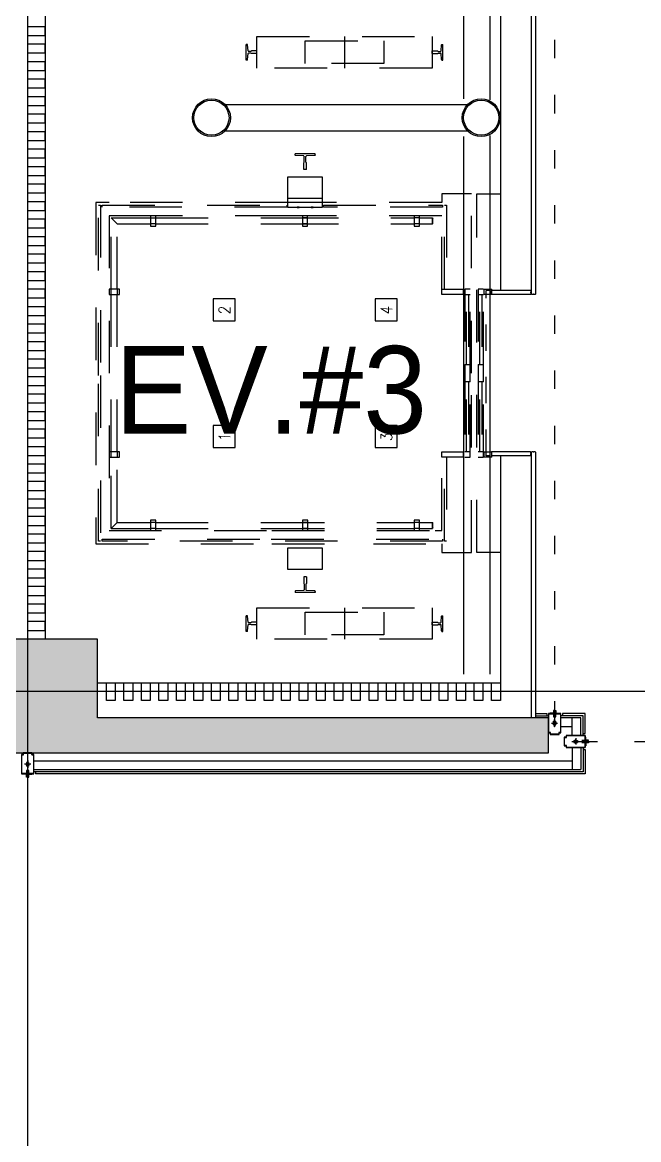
# Model space of a CAD drawing. Header units: metres. Extents: x 630750 to 860239, y 578133 to 726633.
# Drawn here: x 718174 to 721694, y 656750 to 663135 of the extents above; entities that cross this region are included whole.
import ezdxf
from ezdxf.enums import TextEntityAlignment as Align

# ---------------------------------------------------------------- set-up
doc = ezdxf.new("R2010")
doc.units = ezdxf.units.M
doc.header["$LTSCALE"] = 300
for name, pattern in [('HID2', [1, 0.5, -0.5]), ('HIDDEN', [2, 1, -1]), ('HIDDEN-1', [1.4, 0.35, -0.7, 0.35]), ('업무시설_xr-base$0$CONTINOUS', [0])]:
    doc.linetypes.add(name, pattern=pattern)
for name, color, linetype in [('1', 3, 'Continuous'), ('A-CEN-1', 1, 'Continuous'), ('A-CON', 2, 'Continuous'), ('A-ELE-9', 9, 'Continuous'), ('A-FIN-5', 8, 'Continuous'), ('A-TXT-S', 3, 'Continuous'), ('A-WALL-CONC', 2, 'Continuous'), ('A-WIN-GLASS', 4, 'Continuous'), ('ELE-STEEL', 5, 'Continuous'), ('ELEV', 252, 'HIDDEN'), ('fire shutter', 2, 'Continuous'), ('FIRE_SHUTTER', 6, 'Continuous'), ('KUK-DRYWALL', 4, 'Continuous'), ('kuk-finish', 43, 'Continuous'), ('KUK-석고보드', 201, 'Continuous'), ('STEEL', 3, 'Continuous')]:
    doc.layers.add(name, color=color, linetype=linetype)
doc.styles.add('LGIS', font='ROMANS.shx', dxfattribs={"width": 0.85, "oblique": 3, "bigfont": 'GSG1.shx'})
doc.styles.add('돋움', font='')
doc.styles.get('돋움').set_extended_font_data('Dotum')

# ---------------------------------------------------------------- blocks, each defined once
blk = doc.blocks.new('RAIL18')
at = {"color": 3, "linetype": 'Continuous'}
for p, q in [((-89, -57), (-89, 57)), ((-83.4, 57), (-89, 57)), ((-78.2, 8), (-80.9, 54.6)), ((-78.2, 8), (-74.9, 4.7)), ((-41.2, 4.7), (-74.9, 4.7)), ((-38, 8), (-41.2, 4.7)), ((-1, 8), (-38, 8)), ((0, 7), (-1, 8)), ((0, -7), (0, 7)), ((-83.4, -57), (-89, -57)), ((-80.9, -54.6), (-78.2, -8)), ((-78.2, -8), (-74.9, -4.7)), ((-41.2, -4.7), (-74.9, -4.7)), ((-38, -8), (-41.2, -4.7)), ((-1, -8), (-38, -8)), ((0, -7), (-1, -8))]:
    blk.add_line(p, q, dxfattribs=at)
for centre, start, end in [((-83.4, 54.5), 3.40934, 90), ((-83.4, -54.5), 270, 356.59066)]:
    blk.add_arc(centre, 2.5, start, end, dxfattribs=at)
blk = doc.blocks.new('RAIL18K')
at = {"color": 4}
blk.add_blockref('RAIL18', (0, 0), dxfattribs=at)
blk = doc.blocks.new('RAIL13')
at = {"color": 3, "linetype": 'Continuous'}
for p, q in [((-62, -44.5), (-62, 44.5)), ((-56.4, 44.5), (-62, 44.5)), ((-51.2, 8), (-53.9, 42.1)), ((-51.2, 8), (-47.9, 4.7)), ((-35.2, 4.7), (-47.9, 4.7)), ((-32, 8), (-35.2, 4.7)), ((-1, 8), (-32, 8)), ((0, 7), (-1, 8)), ((0, -7), (0, 7)), ((-56.4, -44.5), (-62, -44.5)), ((-53.9, -42.1), (-51.2, -8)), ((-51.2, -8), (-47.9, -4.7)), ((-35.2, -4.7), (-47.9, -4.7)), ((-32, -8), (-35.2, -4.7)), ((-1, -8), (-32, -8)), ((0, -7), (-1, -8))]:
    blk.add_line(p, q, dxfattribs=at)
for centre, start, end in [((-56.4, 42), 3.40934, 90), ((-56.4, -42), 270, 356.59066)]:
    blk.add_arc(centre, 2.5, start, end, dxfattribs=at)
blk = doc.blocks.new('RAIL13K')
at = {"color": 4}
blk.add_blockref('RAIL13', (0, 0), dxfattribs=at)
blk = doc.blocks.new('elev-지하')
at = {"layer": 'ELEV'}
for p, q in [((132052.4, -70555), (132052.4, -70735)), ((131727.4, -71359), (131727.4, -71479)), ((131927.4, -71359), (131727.4, -71359)), ((131927.4, -71479), (131927.4, -71359)), ((131727.4, -71504), (130632.4, -71504)), ((130707.4, -71504), (130632.4, -71504)), ((130632.4, -71504), (130632.4, -73454)), ((131727.4, -71479), (131927.4, -71479)), ((131727.4, -71479), (131727.4, -71504)), ((131727.4, -71504), (131727.4, -71530.1)), ((131927.4, -71504), (131727.4, -71504)), ((131727.4, -71504), (131727.4, -71504)), ((131927.4, -71504), (131927.4, -71479)), ((131927.4, -71530.1), (131927.4, -71504)), ((131927.4, -71504), (131927.4, -71504)), ((132607.4, -71504), (131927.4, -71504)), ((132607.4, -71454), (132607.4, -71504)), ((132777.4, -71454), (132607.4, -71454)), ((132777.4, -72479), (132777.4, -71454)), ((132807.4, -71454.3), (132942.4, -71454.3)), ((132807.4, -73503.7), (132807.4, -71454.3)), ((130646.5, -71518.1), (130658.5, -71518.1)), ((130646.5, -72491.5), (130646.5, -71518.1)), ((130658.5, -71518.1), (130658.5, -72491.5)), ((130668.5, -71530.1), (130668.5, -71518.1)), ((130668.5, -71518.1), (131723.4, -71518.1)), ((131723.4, -71530.1), (130668.5, -71530.1)), ((130944.4, -71579), (130707.4, -71579)), ((130707.4, -71579), (130707.4, -73379)), ((130944.4, -71579), (130944.4, -71592)), ((130974.4, -71579), (130944.4, -71579)), ((130974.4, -71579), (130944.4, -71579)), ((131727.4, -71579), (130974.4, -71579)), ((130974.4, -71592), (130974.4, -71579)), ((131723.4, -71518.1), (131723.4, -71530.1)), ((131727.4, -71530.1), (131782.4, -71530.1)), ((132607.4, -71579), (131727.4, -71579)), ((131782.4, -71530.1), (131792.4, -71530.1)), ((131792.4, -71530.1), (131782.4, -71530.1)), ((131782.4, -71530.1), (131782.4, -71532.1)), ((131782.4, -71532.1), (131792.4, -71532.1)), ((131792.4, -71530.1), (131862.4, -71530.1)), ((131792.4, -71532.1), (131792.4, -71530.1)), ((131811.8, -71579), (131811.8, -71592)), ((131841.8, -71579), (131811.8, -71579)), ((131841.8, -71579), (131811.8, -71579)), ((131841.8, -71592), (131841.8, -71579)), ((131862.4, -71530.1), (131872.4, -71530.1)), ((131872.4, -71530.1), (131862.4, -71530.1)), ((131862.4, -71530.1), (131862.4, -71532.1)), ((131862.4, -71532.1), (131872.4, -71532.1)), ((131872.4, -71532.1), (131872.4, -71530.1)), ((131872.4, -71530.1), (131927.4, -71530.1)), ((131931.4, -71530.1), (131931.4, -71518.1)), ((131931.4, -71518.1), (132612.4, -71518.1)), ((132612.4, -71530.1), (131931.4, -71530.1)), ((132450.4, -71579), (132450.4, -71592)), ((132480.4, -71579), (132450.4, -71579)), ((132480.4, -71579), (132450.4, -71579)), ((132480.4, -71592), (132480.4, -71579)), ((132607.4, -71579), (132569.4, -71579)), ((132607.4, -71999), (132607.4, -71579)), ((132612.4, -71518.1), (132612.4, -71530.1)), ((132622.4, -71518.1), (132634.4, -71518.1)), ((132622.4, -71999), (132622.4, -71518.1)), ((132634.4, -71518.1), (132634.4, -71999)), ((130720.4, -71592), (130944.4, -71592)), ((130720.4, -71592), (130754.4, -71626)), ((130720.4, -71999), (130720.4, -71592)), ((130754.4, -71626), (130944.4, -71626)), ((130754.4, -71999), (130754.4, -71626)), ((130944.4, -71592), (130974.4, -71592)), ((130944.4, -71592), (130944.4, -71626)), ((130974.4, -71626), (130944.4, -71626)), ((130944.4, -71626), (130944.4, -71639)), ((130944.4, -71639), (130974.4, -71639)), ((130974.4, -71626), (130974.4, -71592)), ((130974.4, -71592), (131717.4, -71592)), ((130974.4, -71639), (130974.4, -71626)), ((130974.4, -71626), (131717.4, -71626)), ((131717.4, -71592), (132450.4, -71592)), ((131717.4, -71626), (132450.4, -71626)), ((131841.8, -71592), (131811.8, -71592)), ((131811.8, -71592), (131811.8, -71626)), ((131841.8, -71626), (131811.8, -71626)), ((131811.8, -71626), (131811.8, -71639)), ((131811.8, -71639), (131841.8, -71639)), ((131841.8, -71626), (131841.8, -71592)), ((131841.8, -71639), (131841.8, -71626)), ((132480.4, -71592), (132450.4, -71592)), ((132450.4, -71592), (132450.4, -71626)), ((132480.4, -71626), (132450.4, -71626)), ((132450.4, -71626), (132450.4, -71639)), ((132450.4, -71639), (132480.4, -71639)), ((132480.4, -71626), (132480.4, -71592)), ((132480.4, -71592), (132554.4, -71592)), ((132480.4, -71639), (132480.4, -71626)), ((132480.4, -71626), (132554.4, -71626)), ((132554.4, -71626), (132554.4, -71592)), ((132554.4, -71592), (132557.4, -71595)), ((132557.4, -71623), (132554.4, -71626)), ((132557.4, -71623), (132557.4, -71595)), ((130707.4, -71999), (130707.4, -72029)), ((130720.4, -71999), (130707.4, -71999)), ((130754.4, -71999), (130720.4, -71999)), ((130720.4, -72029), (130720.4, -71999)), ((130720.4, -71999), (130720.4, -71999)), ((130754.4, -71999), (130754.4, -72029)), ((130767.4, -71999), (130754.4, -71999)), ((130767.4, -72029), (130767.4, -71999)), ((130767.4, -72029), (130767.4, -71999)), ((132607.4, -71999), (132622.4, -71999)), ((132607.4, -72029), (132607.4, -71999)), ((132607.4, -71999), (132729.4, -71999)), ((132607.4, -72029), (132607.4, -71999)), ((132622.4, -71999), (132634.4, -71999)), ((132634.4, -71999), (132729.4, -71999)), ((132729.4, -71999), (132729.4, -72029)), ((132739.4, -71999), (132739.4, -72429)), ((132769.4, -71999), (132739.4, -71999)), ((132769.4, -72429), (132769.4, -71999)), ((132815.4, -71999), (132815.4, -72429)), ((132845.4, -71999), (132815.4, -71999)), ((132845.4, -72429), (132845.4, -71999)), ((132850.4, -72029), (132850.4, -71999)), ((132850.4, -71999), (132894.4, -71999)), ((132894.4, -72029), (132894.4, -71999)), ((132894.4, -72029), (132894.4, -71999)), ((132894.4, -72029), (132894.4, -71999)), ((130707.4, -72029), (130720.4, -72029)), ((130720.4, -72029), (130720.4, -72029)), ((130720.4, -72029), (130754.4, -72029)), ((130720.4, -72929), (130720.4, -72029)), ((130754.4, -72029), (130767.4, -72029)), ((130754.4, -72929), (130754.4, -72029)), ((131427.3, -72054.2), (131302.3, -72054.2)), ((131302.3, -72054.2), (131302.3, -72179.2)), ((131427.3, -72179.2), (131427.3, -72054.2)), ((132352.6, -72054.2), (132227.6, -72054.2)), ((132227.6, -72054.2), (132227.6, -72179.2)), ((132352.6, -72179.2), (132352.6, -72054.2)), ((132729.4, -72029), (132607.4, -72029)), ((132739.4, -72029), (132769.4, -72029)), ((132748.4, -72429), (132748.4, -72029)), ((132760.4, -72029), (132760.4, -72429)), ((132815.4, -72029), (132845.4, -72029)), ((132824.4, -72429), (132824.4, -72029)), ((132836.4, -72029), (132836.4, -72429)), ((132894.4, -72029), (132850.4, -72029)), ((131302.3, -72179.2), (131427.3, -72179.2)), ((132227.6, -72179.2), (132352.6, -72179.2)), ((132739.4, -72429), (132739.4, -72479)), ((132739.4, -72429), (132769.4, -72429)), ((132769.4, -72479), (132769.4, -72429)), ((132815.4, -72429), (132815.4, -72479)), ((132815.4, -72429), (132845.4, -72429)), ((132845.4, -72479), (132845.4, -72429)), ((130646.5, -73439.9), (130646.5, -72491.5)), ((130658.5, -72491.5), (130658.5, -73439.9)), ((132739.4, -72479), (132739.4, -72529)), ((132739.4, -72529), (132739.4, -72959)), ((132769.4, -72529), (132739.4, -72529)), ((132748.4, -72929), (132748.4, -72529)), ((132760.4, -72529), (132760.4, -72929)), ((132769.4, -72529), (132769.4, -72479)), ((132769.4, -72959), (132769.4, -72529)), ((132777.4, -73504), (132777.4, -72479)), ((132815.4, -72479), (132815.4, -72529)), ((132815.4, -72529), (132815.4, -72959)), ((132845.4, -72529), (132815.4, -72529)), ((132824.4, -72929), (132824.4, -72529)), ((132836.4, -72529), (132836.4, -72929)), ((132845.4, -72529), (132845.4, -72479)), ((132845.4, -72959), (132845.4, -72529)), ((131427.3, -72779), (131302.3, -72779)), ((131302.3, -72779), (131302.3, -72904)), ((131427.3, -72904), (131427.3, -72779)), ((132352.6, -72778.7), (132227.6, -72778.7)), ((132227.6, -72778.7), (132227.6, -72903.7)), ((132352.6, -72903.7), (132352.6, -72778.7)), ((131302.3, -72904), (131427.3, -72904)), ((132227.6, -72903.7), (132352.6, -72903.7)), ((130707.4, -72929), (130707.4, -72959)), ((130720.4, -72929), (130707.4, -72929)), ((130707.4, -72959), (130720.4, -72959)), ((130754.4, -72929), (130720.4, -72929)), ((130720.4, -72959), (130720.4, -72929)), ((130720.4, -72929), (130720.4, -72929)), ((130720.4, -72959), (130720.4, -72959)), ((130720.4, -73366), (130720.4, -72959)), ((130720.4, -72959), (130754.4, -72959)), ((130754.4, -72929), (130754.4, -72959)), ((130767.4, -72929), (130754.4, -72929)), ((130754.4, -73332), (130754.4, -72959)), ((130754.4, -72959), (130767.4, -72959)), ((130767.4, -72959), (130767.4, -72929)), ((130767.4, -72959), (130767.4, -72929)), ((132607.4, -72929), (132729.4, -72929)), ((132607.4, -72959), (132607.4, -72929)), ((132607.4, -73379), (132607.4, -72959)), ((132729.4, -72959), (132607.4, -72959)), ((132729.4, -72959), (132607.4, -72959)), ((132729.4, -72959), (132607.4, -72959)), ((132634.4, -72959), (132622.4, -72959)), ((132622.4, -73439.9), (132622.4, -72959)), ((132634.4, -72959), (132634.4, -73439.9)), ((132729.4, -72929), (132729.4, -72959)), ((132769.4, -72929), (132739.4, -72929)), ((132739.4, -72959), (132769.4, -72959)), ((132845.4, -72929), (132815.4, -72929)), ((132815.4, -72959), (132845.4, -72959)), ((132850.4, -72943), (132850.4, -72929)), ((132850.4, -72959), (132850.4, -72929)), ((132850.4, -72929), (132894.4, -72929)), ((132894.4, -72959), (132850.4, -72959)), ((132894.4, -72959), (132894.4, -72929)), ((132894.4, -72959), (132894.4, -72929)), ((132894.4, -72959), (132894.4, -72929)), ((130720.4, -73366), (130754.4, -73332)), ((130720.4, -73366), (130944.4, -73366)), ((130754.4, -73332), (130944.4, -73332)), ((130944.4, -73319), (130944.4, -73332)), ((130974.4, -73319), (130944.4, -73319)), ((130974.4, -73319), (130944.4, -73319)), ((130974.4, -73332), (130944.4, -73332)), ((130944.4, -73332), (130944.4, -73332)), ((130944.4, -73332), (130944.4, -73366)), ((130974.4, -73366), (130944.4, -73366)), ((130944.4, -73366), (130944.4, -73379)), ((130974.4, -73332), (130974.4, -73319)), ((130974.4, -73366), (130974.4, -73332)), ((130974.4, -73332), (130974.4, -73332)), ((130974.4, -73332), (131637.4, -73332)), ((130974.4, -73379), (130974.4, -73366)), ((130974.4, -73366), (131637.4, -73366)), ((131637.4, -73332), (132450.4, -73332)), ((131637.4, -73366), (132450.4, -73366)), ((131812.4, -73319), (131812.4, -73332)), ((131842.4, -73319), (131812.4, -73319)), ((131842.4, -73319), (131812.4, -73319)), ((131842.4, -73332), (131812.4, -73332)), ((131812.4, -73332), (131812.4, -73332)), ((131812.4, -73332), (131812.4, -73366)), ((131812.4, -73366), (131812.4, -73366)), ((131842.4, -73366), (131812.4, -73366)), ((131812.4, -73366), (131812.4, -73379)), ((131842.4, -73332), (131842.4, -73319)), ((131842.4, -73366), (131842.4, -73332)), ((131842.4, -73332), (131842.4, -73332)), ((131842.4, -73379), (131842.4, -73366)), ((131842.4, -73366), (131842.4, -73366)), ((132450.4, -73319), (132450.4, -73332)), ((132480.4, -73319), (132450.4, -73319)), ((132480.4, -73319), (132450.4, -73319)), ((132480.4, -73332), (132450.4, -73332)), ((132450.4, -73332), (132450.4, -73332)), ((132450.4, -73332), (132450.4, -73366)), ((132450.4, -73366), (132450.4, -73366)), ((132480.4, -73366), (132450.4, -73366)), ((132450.4, -73366), (132450.4, -73379)), ((132480.4, -73332), (132480.4, -73319)), ((132480.4, -73366), (132480.4, -73332)), ((132480.4, -73332), (132480.4, -73332)), ((132480.4, -73332), (132554.4, -73332)), ((132480.4, -73379), (132480.4, -73366)), ((132480.4, -73366), (132480.4, -73366)), ((132480.4, -73366), (132554.4, -73366)), ((132554.4, -73366), (132554.4, -73332)), ((132554.4, -73332), (132557.4, -73335)), ((132557.4, -73363), (132554.4, -73366)), ((132557.4, -73363), (132557.4, -73335)), ((130632.4, -73379), (130632.4, -73454)), ((130668.5, -73427.9), (131633.4, -73427.9)), ((130668.5, -73439.9), (130668.5, -73427.9)), ((130707.4, -73379), (131637.4, -73379)), ((130944.4, -73379), (130974.4, -73379)), ((131633.4, -73427.9), (132612.4, -73427.9)), ((131637.4, -73379), (132607.4, -73379)), ((131812.4, -73379), (131842.4, -73379)), ((132450.4, -73379), (132480.4, -73379)), ((132569.4, -73379), (132607.4, -73379)), ((132612.4, -73427.9), (132612.4, -73439.9)), ((130632.4, -73454), (130707.4, -73454)), ((130632.4, -73454), (131637.4, -73454)), ((130658.5, -73439.9), (130646.5, -73439.9)), ((132612.4, -73439.9), (130668.5, -73439.9)), ((131637.4, -73454), (132217.4, -73454)), ((131927.4, -73479), (131727.4, -73479)), ((131727.4, -73479), (131727.4, -73599)), ((131927.4, -73599), (131927.4, -73479)), ((132217.4, -73454), (132607.4, -73454)), ((132607.4, -73454), (132607.4, -73504)), ((132634.4, -73439.9), (132622.4, -73439.9)), ((132607.4, -73504), (132777.4, -73504)), ((132942.4, -73503.7), (132807.4, -73503.7)), ((131727.4, -73599), (131927.4, -73599)), ((132052.4, -73820), (132052.4, -74000))]:
    blk.add_line(p, q, dxfattribs=at)
for points in [[(131552.4, -70735), (131552.4, -70555), (132552.4, -70555), (132552.4, -70735)], [(131827.4, -70710), (131827.4, -70580), (132277.4, -70580), (132277.4, -70710)], [(131552.4, -74000), (131552.4, -73820), (132552.4, -73820), (132552.4, -74000)], [(131827.4, -73975), (131827.4, -73845), (132277.4, -73845), (132277.4, -73975)]]:
    blk.add_lwpolyline(points, close=True, dxfattribs=at)
for p in [(131552.4, -70645), (131552.4, -73910)]:
    blk.add_blockref('RAIL13K', p, dxfattribs=at)
at = {"layer": 'ELEV', "xscale": -1}
for p in [(132552.4, -70645), (132552.4, -73910)]:
    blk.add_blockref('RAIL13K', p, dxfattribs=at)
at = {"layer": 'ELEV', "xscale": -1, "rotation": 90}
blk.add_blockref('RAIL18K', (131827.4, -71315), dxfattribs=at)
at = {"layer": 'ELEV', "rotation": 90}
blk.add_blockref('RAIL18K', (131827.4, -73643), dxfattribs=at)
at = {"layer": 'ELEV', "style": 'LGIS', "oblique": 3, "width": 0.85}
for s, p in [('2', (131399, -72143.9)), ('4', (132324.4, -72143.9)), ('1', (131399, -72868.8)), ('3', (132324.4, -72868.4))]:
    blk.add_text(s, height=65, rotation=90, dxfattribs=at).set_placement(p)
blk = doc.blocks.new('셔터레일')
at = {"layer": 'FIRE_SHUTTER', "color": 8}
for p, q in [((-346509.1, 217140.6, 0), (-346467, 217140.6, 0)), ((-346509.1, 217139.2, 0), (-346509.1, 217140.6, 0)), ((-346509.1, 217139.2, 0), (-346467, 217139.2, 0)), ((-346497.3, 217145.8, 0), (-346476.6, 217145.8, 0)), ((-346497.3, 217145.8, 0), (-346497.3, 217140.6, 0)), ((-346497.3, 217145.8, 0), (-346492.1, 217144, 0)), ((-346497.3, 217139.2, 0), (-346497.3, 217134, 0)), ((-346497.3, 217134, 0), (-346492.1, 217135.8, 0)), ((-346497.3, 217134, 0), (-346476.6, 217134, 0)), ((-346492.1, 217144, 0), (-346486.9, 217145.8, 0)), ((-346492.1, 217144, 0), (-346492.1, 217140.6, 0)), ((-346492.1, 217139.2, 0), (-346492.1, 217135.8, 0)), ((-346492.1, 217135.8, 0), (-346486.9, 217134, 0)), ((-346486.9, 217159, 0), (-346486.9, 217122.9, 0)), ((-346486.9, 217145.8, 0), (-346481.8, 217144, 0)), ((-346486.9, 217134, 0), (-346481.8, 217135.8, 0)), ((-346481.8, 217144, 0), (-346476.6, 217145.8, 0)), ((-346481.8, 217144, 0), (-346481.8, 217140.6, 0)), ((-346481.8, 217139.2, 0), (-346481.8, 217135.8, 0)), ((-346481.8, 217135.8, 0), (-346476.6, 217134, 0)), ((-346476.6, 217145.8, 0), (-346476.6, 217140.6, 0)), ((-346476.6, 217139.2, 0), (-346476.6, 217134, 0)), ((-346467, 217140.6, 0), (-346467, 217139.2, 0))]:
    blk.add_line(p, q, dxfattribs=at)
at = {"layer": 'FIRE_SHUTTER', "elevation": 0}
blk.add_lwpolyline([(-346451.9, 217146.5), (-346451.9, 217144.9), (-346431.9, 217144.9), (-346431.9, 217174.9), (-346541.9, 217174.9), (-346541.9, 217164.9), (-346551.9, 217164.9), (-346551.9, 217114.9), (-346541.9, 217114.9), (-346541.9, 217104.9), (-346431.9, 217104.9), (-346431.9, 217134.9), (-346451.9, 217134.9), (-346451.9, 217133.3), (-346433.5, 217133.3), (-346433.5, 217106.5), (-346540.3, 217106.5), (-346540.3, 217116.5), (-346550.3, 217116.5), (-346550.3, 217163.3), (-346540.3, 217163.3), (-346540.3, 217173.3), (-346433.5, 217173.3), (-346433.5, 217146.5), (-346451.9, 217146.5)], dxfattribs=at)
at = {"layer": 'FIRE_SHUTTER', "color": 8}
for centre, start, end in [((-346486.9, 217145.8, 0), 0, 180), ((-346486.9, 217134, 0), 180, 0)]:
    blk.add_arc(centre, 4.68, start, end, dxfattribs=at)
blk = doc.blocks.new('con1')
at = {"layer": 'A-WALL-CONC', "linetype": '업무시설_xr-base$0$CONTINOUS'}
h = blk.add_hatch(color=253, dxfattribs=at)
h.dxf.hatch_style = 1
h.paths.add_polyline_path([(-302595.9, -253222.2), (-301895.9, -253222.2), (-301895.9, -253922.2), (-302595.9, -253922.2)])
h.paths.add_polyline_path([(-384245.9, -253222.2), (-383545.9, -253222.2), (-383545.9, -253922.2), (-384245.9, -253922.2)])
h.paths.add_polyline_path([(-335095.9, -253172.2), (-334295.9, -253172.2), (-334295.9, -253972.2), (-335095.9, -253972.2)])
h.paths.add_polyline_path([(-354895.9, -253172.2), (-354095.9, -253172.2), (-354095.9, -253972.2), (-354895.9, -253972.2)])
h.paths.add_polyline_path([(-374695.9, -253172.2), (-373895.9, -253172.2), (-373895.9, -253972.2), (-374695.9, -253972.2)])
h.paths.add_polyline_path([(-325195.9, -253172.2), (-324395.9, -253172.2), (-324395.9, -253972.2), (-325195.9, -253972.2)])
h.paths.add_polyline_path([(-364745.9, -253222.2), (-364045.9, -253222.2), (-364045.9, -253922.2), (-364745.9, -253922.2)])
h.paths.add_polyline_path([(-344945.9, -253222.2), (-344245.9, -253222.2), (-344245.9, -253922.2), (-344945.9, -253922.2)])
h.paths.add_polyline_path([(-310045.9, -253222.2), (-309345.9, -253222.2), (-309345.9, -253922.2), (-310045.9, -253922.2)])
h.paths.add_polyline_path([(-318595.9, -253172.2), (-317795.9, -253172.2), (-317795.9, -253972.2), (-318595.9, -253972.2)])
h.paths.add_polyline_path([(-384245.9, -310859.9), (-383445.9, -310859.9), (-383445.9, -311659.9), (-384245.9, -311659.9)])
h.paths.add_polyline_path([(-384245.9, -305472.2), (-383445.9, -305472.2), (-383445.9, -306272.2), (-384245.9, -306272.2)])
h.paths.add_polyline_path([(-384245.9, -295572.2), (-383445.9, -295572.2), (-383445.9, -296372.2), (-384245.9, -296372.2)])
h.paths.add_polyline_path([(-384195.9, -276472.2), (-383595.9, -276472.2), (-383595.9, -275872.2), (-384195.9, -275872.2)])
h.paths.add_polyline_path([(-384245.9, -285672.2), (-383445.9, -285672.2), (-383445.9, -286472.2), (-384245.9, -286472.2)])
h.paths.add_polyline_path([(-384295.9, -269172.2), (-383495.9, -269172.2), (-383495.9, -269972.2), (-384295.9, -269972.2)])
h.paths.add_polyline_path([(-384295.9, -260672.2), (-383495.9, -260672.2), (-383495.9, -261472.2), (-384295.9, -261472.2)])
h.paths.add_polyline_path([(-376995.9, -285572.2), (-376195.9, -285572.2), (-376195.9, -286372.2), (-376995.9, -286372.2)], flags=17)
h.paths.add_polyline_path([(-374695.9, -276572.2), (-373895.9, -276572.2), (-373895.9, -275772.2), (-374695.9, -275772.2)], flags=17)
h.paths.add_polyline_path([(-364695.9, -285772.2), (-364095.9, -285772.2), (-364095.9, -286372.2), (-364695.9, -286372.2)], flags=17)
h.paths.add_polyline_path([(-364795.9, -275772.2), (-363995.9, -275772.2), (-363995.9, -276572.2), (-364795.9, -276572.2)], flags=17)
edge = h.paths.add_edge_path(flags=16)
edge.add_arc((-376495.9, -295972.2), 450, 0, 360)
edge = h.paths.add_edge_path(flags=16)
edge.add_arc((-354495.9, -302572.2), 450, 0, 360)
edge = h.paths.add_edge_path(flags=16)
edge.add_arc((-364395.9, -295972.2), 350, 0, 360)
edge = h.paths.add_edge_path(flags=16)
edge.add_arc((-354495.9, -295972.2), 450, 0, 360)
edge = h.paths.add_edge_path(flags=16)
edge.add_arc((-344595.9, -302572.2), 350, 0, 360)
edge = h.paths.add_edge_path(flags=16)
edge.add_arc((-344595.9, -295972.2), 350, 0, 360)
edge = h.paths.add_edge_path(flags=16)
edge.add_arc((-364395.9, -302572.2), 350, 0, 360)
h.paths.add_polyline_path([(-375978.1, -305715.7), (-376743.7, -305483.5), (-376976, -306249), (-376210.4, -306481.3)], flags=17)
h.paths.add_polyline_path([(-378097.8, -312701.2), (-378863.4, -312468.9), (-379095.6, -313234.5), (-378330.1, -313466.8)], flags=16)
h.paths.add_polyline_path([(-354767.9, -312099.6), (-355533.5, -311867.3), (-355765.8, -312632.8), (-355000.2, -312865.1)], flags=17)
h.paths.add_polyline_path([(-347591.1, -314277.3), (-348356.6, -314045), (-348588.9, -314810.6), (-347823.4, -315042.9)], flags=17)
h.paths.add_polyline_path([(-349725.3, -321310.6), (-350490.8, -321078.3), (-350723.1, -321843.9), (-349957.6, -322076.2)], flags=17)
h.paths.add_polyline_path([(-359198.7, -318436), (-359964.3, -318203.7), (-360196.6, -318969.2), (-359431, -319201.5)], flags=17)
edge = h.paths.add_edge_path(flags=16)
edge.add_arc((-324745.9, -312472.2), 450, 0, 360)
h.paths.add_polyline_path([(-318595.9, -311972.2), (-317795.9, -311972.2), (-317795.9, -312972.2), (-318595.9, -312972.2)], flags=17)
edge = h.paths.add_edge_path(flags=16)
edge.add_arc((-335145.9, -312472.2), 350, 0, 360)
edge = h.paths.add_edge_path(flags=16)
edge.add_arc((-338616.5, -317418.6), 450, 0, 360)
h.paths.add_polyline_path([(-340251.8, -324185.3), (-341017.4, -323953), (-341249.7, -324718.5), (-340484.1, -324950.8)], flags=17)
edge = h.paths.add_edge_path(flags=17)
edge.add_arc((-324745.9, -319072.2), 450, 0, 360)
h.paths.add_polyline_path([(-318695.9, -318672.2), (-317695.9, -318672.2), (-317695.9, -319472.2), (-318695.9, -319472.2)], flags=17)
h.paths.add_polyline_path([(-310095.9, -327072.2), (-309295.9, -327072.2), (-309295.9, -327872.2), (-310095.9, -327872.2)])
h.paths.add_polyline_path([(-316095.9, -322372.2), (-316095.9, -325422.2), (-311307.7, -325422.2), (-311307.7, -325222.2), (-315895.9, -325222.2), (-315895.9, -322572.2), (-309695.9, -322572.2), (-309695.9, -325222.2), (-310307.7, -325222.2), (-310307.7, -325422.2), (-309495.9, -325422.2), (-309495.9, -322372.2)], flags=17)
edge = h.paths.add_edge_path(flags=17)
edge.add_arc((-324795.9, -327472.2), 400, 0, 360)
edge = h.paths.add_edge_path(flags=17)
edge.add_arc((-318195.9, -329272.2), 450, 0, 360)
h.paths.add_polyline_path([(-310095.9, -331472.2), (-309295.9, -331472.2), (-309295.9, -332272.2), (-310095.9, -332272.2)])
edge = h.paths.add_edge_path(flags=16)
edge.add_arc((-334695.9, -302572.2), 350, 0, 360)
edge = h.paths.add_edge_path(flags=17)
edge.add_arc((-334695.9, -286072.2), 350, 0, 360)
edge = h.paths.add_edge_path(flags=16)
edge.add_arc((-334695.9, -295972.2), 350, 0, 360)
edge = h.paths.add_edge_path(flags=17)
edge.add_arc((-344595.9, -286072.2), 450, 0, 360)
h.paths.add_polyline_path([(-318595.9, -295472.2), (-317795.9, -295472.2), (-317795.9, -296472.2), (-318595.9, -296472.2)], flags=17)
h.paths.add_polyline_path([(-318595.9, -302072.2), (-317795.9, -302072.2), (-317795.9, -303072.2), (-318595.9, -303072.2)], flags=17)
edge = h.paths.add_edge_path(flags=16)
edge.add_arc((-324795.9, -302572.2), 450, 0, 360)
edge = h.paths.add_edge_path(flags=16)
edge.add_arc((-324795.9, -295972.2), 450, 0, 360)
edge = h.paths.add_edge_path(flags=17)
edge.add_arc((-324795.9, -286072.2), 450, 0, 360)
edge = h.paths.add_edge_path(flags=17)
edge.add_arc((-334695.9, -276172.2), 450, 0, 360)
edge = h.paths.add_edge_path(flags=17)
edge.add_arc((-344595.9, -276172.2), 450, 0, 360)
h.paths.add_polyline_path([(-318595.9, -275772.2), (-317795.9, -275772.2), (-317795.9, -276572.2), (-318595.9, -276572.2)], flags=17)
h.paths.add_polyline_path([(-318595.9, -285672.2), (-317795.9, -285672.2), (-317795.9, -286472.2), (-318595.9, -286472.2)], flags=17)
edge = h.paths.add_edge_path(flags=17)
edge.add_arc((-324795.9, -276172.2), 450, 0, 360)
h.paths.add_polyline_path([(-364795.9, -260672.2), (-363995.9, -260672.2), (-363995.9, -261472.2), (-364795.9, -261472.2)])
h.paths.add_polyline_path([(-364795.9, -269172.2), (-363995.9, -269172.2), (-363995.9, -269972.2), (-364795.9, -269972.2)], flags=17)
h.paths.add_polyline_path([(-325195.9, -269172.2), (-324395.9, -269172.2), (-324395.9, -269972.2), (-325195.9, -269972.2)], flags=17)
h.paths.add_polyline_path([(-310845.9, -260722.2), (-310045.9, -260722.2), (-310045.9, -261522.2), (-310845.9, -261522.2)], flags=17)
h.paths.add_polyline_path([(-325195.9, -260672.2), (-324395.9, -260672.2), (-324395.9, -261472.2), (-325195.9, -261472.2)])
h.paths.add_polyline_path([(-335095.9, -260672.2), (-334295.9, -260672.2), (-334295.9, -261472.2), (-335095.9, -261472.2)])
h.paths.add_polyline_path([(-344995.9, -260672.2), (-344195.9, -260672.2), (-344195.9, -261472.2), (-344995.9, -261472.2)])
h.paths.add_polyline_path([(-354895.9, -260672.2), (-354095.9, -260672.2), (-354095.9, -261472.2), (-354895.9, -261472.2)])
h.paths.add_polyline_path([(-354895.9, -269172.2), (-354095.9, -269172.2), (-354095.9, -269972.2), (-354895.9, -269972.2)], flags=17)
h.paths.add_polyline_path([(-344995.9, -269172.2), (-344195.9, -269172.2), (-344195.9, -269972.2), (-344995.9, -269972.2)], flags=17)
h.paths.add_polyline_path([(-335095.9, -269172.2), (-334295.9, -269172.2), (-334295.9, -269972.2), (-335095.9, -269972.2)], flags=17)
h.paths.add_polyline_path([(-310145.9, -275772.2), (-309345.9, -275772.2), (-309345.9, -276572.2), (-310145.9, -276572.2)])
h.paths.add_polyline_path([(-310145.9, -269172.2), (-309345.9, -269172.2), (-309345.9, -269972.2), (-310145.9, -269972.2)])
h.paths.add_polyline_path([(-309945.9, -312172.2), (-309345.9, -312172.2), (-309345.9, -312772.2), (-309945.9, -312772.2)], flags=17)
h.paths.add_polyline_path([(-309945.9, -302272.2), (-309345.9, -302272.2), (-309345.9, -302872.2), (-309945.9, -302872.2)], flags=17)
h.paths.add_polyline_path([(-310145.9, -295572.2), (-309345.9, -295572.2), (-309345.9, -296372.2), (-310145.9, -296372.2)])
h.paths.add_polyline_path([(-310145.9, -285672.2), (-309345.9, -285672.2), (-309345.9, -286472.2), (-310145.9, -286472.2)])
h.paths.add_polyline_path([(-366406.6, -311179.9), (-366585, -311089.4), (-367172.8, -312248.9), (-366994.4, -312339.4)], flags=16)
h.paths.add_polyline_path([(-367582.3, -313498.9), (-367760.7, -313408.4), (-368303.3, -314478.7), (-368124.9, -314569.2)], flags=16)
h.paths.add_polyline_path([(-374501.4, -323406.8), (-375266.9, -323174.5), (-375499.2, -323940), (-374733.7, -324172.3)], flags=17)
h.paths.add_polyline_path([(-380817, -321490.3), (-381582.5, -321258), (-381814.8, -322023.6), (-381049.3, -322255.9)])
h.paths.add_polyline_path([(-319504.7, -329605.3), (-319562.8, -329796.7), (-318586.8, -330092.9), (-318528.7, -329901.5)], flags=17)
h.paths.add_polyline_path([(-317399.5, -330244.1), (-317457.6, -330435.5), (-316481.5, -330731.7), (-316423.5, -330540.3)], flags=17)
h.paths.add_polyline_path([(-315294.3, -330882.9), (-315352.4, -331074.3), (-314376.3, -331370.5), (-314318.3, -331179.1)], flags=17)
h.paths.add_polyline_path([(-313189.1, -331521.7), (-313247.2, -331713.1), (-312271.1, -332009.3), (-312213, -331817.9)], flags=17)
h.paths.add_polyline_path([(-311083.9, -332160.5), (-311142, -332351.9), (-310165.9, -332648.1), (-310107.8, -332456.7)], flags=17)
h.paths.add_polyline_path([(-308978.7, -332799.4), (-309036.7, -332990.7), (-308060.7, -333286.9), (-308002.6, -333095.5)])
h.paths.add_polyline_path([(-306873.5, -333438.2), (-306931.5, -333629.5), (-305955.5, -333925.7), (-305897.4, -333734.3)])
h.paths.add_polyline_path([(-321610, -328966.5), (-321668, -329157.9), (-320692, -329454.1), (-320633.9, -329262.7)], flags=17)
h.paths.add_polyline_path([(-304768.2, -334077), (-304826.3, -334268.4), (-303850.3, -334564.5), (-303792.2, -334373.1)])
h.paths.add_polyline_path([(-366379.8, -308837.3), (-366525.2, -309124), (-365780.1, -309501.8), (-365997.1, -309929.9), (-365818.7, -310020.4), (-365281.9, -308961.4), (-368992.7, -307835.4), (-369050.7, -308026.8), (-368955, -308055.9), (-369303.5, -309204.2), (-369399.2, -309175.1), (-369457.2, -309366.5), (-369361.5, -309395.5), (-371190.9, -315424.1), (-373726.7, -314654.6), (-371897.4, -308626.1), (-370414.2, -309076.1), (-370356.1, -308884.7), (-371839.3, -308434.7), (-371490.9, -307286.4), (-370007.6, -307736.5), (-369949.6, -307545.1), (-371624.2, -307036.9), (-373976.1, -314787.9), (-369001.2, -316297.6), (-368712.8, -315728.7), (-368891.1, -315638.2), (-369103.7, -316057.4), (-370999.5, -315482.2), (-368763.6, -308113.9)], flags=17)
edge = h.paths.add_edge_path()
edge.add_line((-317995.9, -269122.2), (-318195.9, -269122.2))
edge.add_line((-318195.9, -266622.2), (-317995.9, -266622.2))
edge.add_line((-318195.9, -265972.2), (-318195.9, -266622.2))
edge.add_line((-318195.9, -269122.2), (-318195.9, -269672.2))
edge.add_line((-317995.9, -269472.2), (-317995.9, -269122.2))
edge.add_line((-317995.9, -266622.2), (-317995.9, -265972.2))
edge.add_line((-317070.9, -260922.2), (-317070.9, -260722.2))
edge.add_line((-317070.9, -260722.2), (-314895.9, -260722.2))
edge.add_line((-314895.9, -260722.2), (-314895.9, -260922.2))
edge.add_line((-314895.9, -260922.2), (-317070.9, -260922.2))
edge.add_line((-318195.9, -265972.2), (-321995.9, -265972.2))
edge.add_line((-321995.9, -265972.2), (-321995.9, -262022.2))
edge.add_line((-321995.9, -262022.2), (-321795.9, -262022.2))
edge.add_line((-321795.9, -262022.2), (-321795.9, -262922.2))
edge.add_line((-321795.9, -262922.2), (-321695.9, -262922.2))
edge.add_line((-321695.9, -262922.2), (-321695.9, -263122.2))
edge.add_line((-321695.9, -263122.2), (-321795.9, -263122.2))
edge.add_line((-321795.9, -263122.2), (-321795.9, -265772.2))
edge.add_line((-321795.9, -265772.2), (-314195.9, -265772.2))
edge.add_line((-314195.9, -265772.2), (-314195.9, -263122.2))
edge.add_line((-314195.9, -263122.2), (-320695.9, -263122.2))
edge.add_line((-320695.9, -263122.2), (-320695.9, -262922.2))
edge.add_line((-320695.9, -262922.2), (-319545.9, -262922.2))
edge.add_line((-319545.9, -262922.2), (-319545.9, -260922.2))
edge.add_line((-319545.9, -260922.2), (-321795.9, -260922.2))
edge.add_line((-321795.9, -260922.2), (-321795.9, -261022.2))
edge.add_line((-321795.9, -261022.2), (-321995.9, -261022.2))
edge.add_line((-321995.9, -261022.2), (-321995.9, -260722.2))
edge.add_line((-321995.9, -260722.2), (-317770.9, -260722.2))
edge.add_line((-317770.9, -260722.2), (-317770.9, -260922.2))
edge.add_line((-317995.9, -269472.2), (-314195.9, -269472.2))
edge.add_line((-314195.9, -269472.2), (-314195.9, -265972.2))
edge.add_line((-314195.9, -265972.2), (-317995.9, -265972.2))
edge.add_line((-317770.9, -260922.2), (-319345.9, -260922.2))
edge.add_line((-319345.9, -260922.2), (-319345.9, -262922.2))
edge.add_line((-319345.9, -262922.2), (-314195.9, -262922.2))
edge.add_line((-314195.9, -262922.2), (-314195.9, -260722.2))
edge.add_line((-314195.9, -260722.2), (-313995.9, -260722.2))
edge.add_line((-313995.9, -260722.2), (-313995.9, -269672.2))
edge.add_line((-313995.9, -269672.2), (-318195.9, -269672.2))
edge.add_line((-309345.9, -286472.2), (-309345.9, -312772.2))
edge.add_line((-309545.9, -302872.2), (-309545.9, -312172.2))
edge.add_line((-309545.9, -296372.2), (-309545.9, -302272.2))
edge.add_line((-309545.9, -286472.2), (-309545.9, -295572.2))
edge.add_line((-375426.6, -323700.8), (-380976.7, -322016.6))
edge.add_line((-334860, -324841.4), (-335146.9, -325786.6))
edge.add_line((-334660.1, -325215.5), (-334859.8, -325873.7))
edge.add_line((-324795.9, -328208.8), (-324795.9, -327872.2))
edge.add_line((-324595.9, -328060.4), (-324595.9, -327818.6))
edge.add_line((-324795.9, -328208.8), (-322797.2, -328815.2))
edge.add_line((-322797.2, -328815.2), (-322739.1, -328623.9))
edge.add_line((-322739.1, -328623.9), (-324595.9, -328060.4))
edge.add_line((-337531.2, -334677.3), (-338201, -334474.1))
edge.add_line((-338201, -334474.1), (-338404.3, -335143.9))
edge.add_line((-338404.3, -335143.9), (-337734.4, -335347.2))
edge.add_line((-337734.4, -335347.2), (-337531.2, -334677.3))
edge = h.paths.add_edge_path()
edge.add_line((-339857.9, -323400.5), (-339799.8, -323209.1))
edge.add_line((-339799.8, -323209.1), (-337930.3, -317052.2))
edge.add_line((-337930.3, -317052.2), (-338217.3, -316965))
edge.add_line((-338217.3, -316965), (-338268.5, -317133.4))
edge.add_arc((-338616.5, -317418.6), 450, -73.11347, 39.33184, ccw=False)
edge.add_line((-338485.8, -317849.2), (-340145, -323313.3))
edge.add_line((-340145, -323313.3), (-339857.9, -323400.5))

msp = doc.modelspace()

# ---------------------------------------------------------------- hatches: boundary and pattern name
at = {"layer": 'A-CON'}
h = msp.add_hatch(color=251, dxfattribs=at)
h.dxf.hatch_style = 1
h.paths.add_polyline_path([(717979.4, 669510.2), (717979.4, 658960.2), (721179.4, 658960.2), (721179.4, 659160.2), (718604.4, 659160.2), (718604.4, 659610.2), (718104.4, 659610.2), (718104.4, 668810.2), (718604.4, 668810.2), (718604.4, 669260.2), (721179.4, 669260.1), (721179.4, 669460.2), (718604.4, 669460.2), (718604.4, 669510.2)])

# ---------------------------------------------------------------- linework, layer by layer
at = {"layer": 'A-CEN-1', "linetype": 'Continuous'}
for p, q in [((718204.4, 708258.8), (718204.4, 640745.8)), ((796986.4, 659310.2), (657202.6, 659310.2))]:
    msp.add_line(p, q, dxfattribs=at)
at = {"layer": 'A-CON'}
msp.add_lwpolyline([(717979.4, 669510.2), (717979.4, 658960.2), (721179.4, 658960.2), (721179.4, 659160.2), (718604.4, 659160.2), (718604.4, 659610.2), (718104.4, 659610.2), (718104.4, 668810.2), (718604.4, 668810.2), (718604.4, 669260.2), (721179.4, 669260.1), (721179.4, 669460.2), (718604.4, 669460.2), (718604.4, 669510.2), (717979.4, 669510.2)], dxfattribs=at)
at = {"layer": 'A-ELE-9'}
for p, q in [((718304.4, 668810.2), (718304.5, 659610.2)), ((720904.4, 663923.7), (720904.4, 661601.8)), ((720904.4, 660658.7), (720904.4, 659360.2)), ((718604.4, 659360.2), (720904.4, 659360.2))]:
    msp.add_line(p, q, dxfattribs=at)
at = {"layer": 'A-FIN-5'}
for points in [[(718204.6, 663060.2), (718304.6, 663060.2), (718304.6, 663110.2), (718204.6, 663110.2)], [(718204.6, 663060.2), (718304.6, 663060.2), (718304.6, 663110.2), (718204.6, 663110.2)], [(718204.6, 662960.2), (718304.6, 662960.2), (718304.6, 663010.2), (718204.6, 663010.2)], [(718204.6, 662960.2), (718304.6, 662960.2), (718304.6, 663010.2), (718204.6, 663010.2)], [(718204.6, 662860.2), (718304.6, 662860.2), (718304.6, 662910.2), (718204.6, 662910.2)], [(718204.6, 662860.2), (718304.6, 662860.2), (718304.6, 662910.2), (718204.6, 662910.2)], [(718204.6, 662760.2), (718304.6, 662760.2), (718304.6, 662810.2), (718204.6, 662810.2)], [(718204.6, 662760.2), (718304.6, 662760.2), (718304.6, 662810.2), (718204.6, 662810.2)], [(718204.6, 662660.2), (718304.6, 662660.2), (718304.6, 662710.2), (718204.6, 662710.2)], [(718204.6, 662660.2), (718304.6, 662660.2), (718304.6, 662710.2), (718204.6, 662710.2)], [(718204.6, 662560.2), (718304.6, 662560.2), (718304.6, 662610.2), (718204.6, 662610.2)], [(718204.6, 662560.2), (718304.6, 662560.2), (718304.6, 662610.2), (718204.6, 662610.2)], [(718204.6, 662460.2), (718304.6, 662460.2), (718304.6, 662510.2), (718204.6, 662510.2)], [(718204.6, 662460.2), (718304.6, 662460.2), (718304.6, 662510.2), (718204.6, 662510.2)], [(718204.6, 662360.2), (718304.6, 662360.2), (718304.6, 662410.2), (718204.6, 662410.2)], [(718204.6, 662360.2), (718304.6, 662360.2), (718304.6, 662410.2), (718204.6, 662410.2)], [(718204.6, 662260.2), (718304.6, 662260.2), (718304.6, 662310.2), (718204.6, 662310.2)], [(718204.6, 662260.2), (718304.6, 662260.2), (718304.6, 662310.2), (718204.6, 662310.2)], [(718204.6, 662160.2), (718304.6, 662160.2), (718304.6, 662210.2), (718204.6, 662210.2)], [(718204.6, 662160.2), (718304.6, 662160.2), (718304.6, 662210.2), (718204.6, 662210.2)], [(718204.6, 662060.2), (718304.6, 662060.2), (718304.6, 662110.2), (718204.6, 662110.2)], [(718204.6, 662060.2), (718304.6, 662060.2), (718304.6, 662110.2), (718204.6, 662110.2)], [(718204.6, 661960.2), (718304.6, 661960.2), (718304.6, 662010.2), (718204.6, 662010.2)], [(718204.6, 661960.2), (718304.6, 661960.2), (718304.6, 662010.2), (718204.6, 662010.2)], [(718204.6, 661860.2), (718304.6, 661860.2), (718304.6, 661910.2), (718204.6, 661910.2)], [(718204.6, 661860.2), (718304.6, 661860.2), (718304.6, 661910.2), (718204.6, 661910.2)], [(718204.6, 661760.2), (718304.6, 661760.2), (718304.6, 661810.2), (718204.6, 661810.2)], [(718204.6, 661760.2), (718304.6, 661760.2), (718304.6, 661810.2), (718204.6, 661810.2)], [(718204.6, 661660.2), (718304.6, 661660.2), (718304.6, 661710.2), (718204.6, 661710.2)], [(718204.6, 661660.2), (718304.6, 661660.2), (718304.6, 661710.2), (718204.6, 661710.2)], [(718204.6, 661560.2), (718304.6, 661560.2), (718304.6, 661610.2), (718204.6, 661610.2)], [(718204.6, 661560.2), (718304.6, 661560.2), (718304.6, 661610.2), (718204.6, 661610.2)], [(718204.6, 661460.2), (718304.6, 661460.2), (718304.6, 661510.2), (718204.6, 661510.2)], [(718204.6, 661460.2), (718304.6, 661460.2), (718304.6, 661510.2), (718204.6, 661510.2)], [(718204.6, 661360.2), (718304.6, 661360.2), (718304.6, 661410.2), (718204.6, 661410.2)], [(718204.6, 661360.2), (718304.6, 661360.2), (718304.6, 661410.2), (718204.6, 661410.2)], [(718204.6, 661260.2), (718304.6, 661260.2), (718304.6, 661310.2), (718204.6, 661310.2)], [(718204.6, 661260.2), (718304.6, 661260.2), (718304.6, 661310.2), (718204.6, 661310.2)], [(718204.6, 661160.2), (718304.6, 661160.2), (718304.6, 661210.2), (718204.6, 661210.2)], [(718204.6, 661160.2), (718304.6, 661160.2), (718304.6, 661210.2), (718204.6, 661210.2)], [(718204.6, 661060.2), (718304.6, 661060.2), (718304.6, 661110.2), (718204.6, 661110.2)], [(718204.6, 661060.2), (718304.6, 661060.2), (718304.6, 661110.2), (718204.6, 661110.2)], [(718204.6, 660960.2), (718304.6, 660960.2), (718304.6, 661010.2), (718204.6, 661010.2)], [(718204.6, 660960.2), (718304.6, 660960.2), (718304.6, 661010.2), (718204.6, 661010.2)], [(718204.6, 660860.2), (718304.6, 660860.2), (718304.6, 660910.2), (718204.6, 660910.2)], [(718204.6, 660860.2), (718304.6, 660860.2), (718304.6, 660910.2), (718204.6, 660910.2)], [(718204.6, 660760.2), (718304.6, 660760.2), (718304.6, 660810.2), (718204.6, 660810.2)], [(718204.6, 660760.2), (718304.6, 660760.2), (718304.6, 660810.2), (718204.6, 660810.2)], [(718204.6, 660660.2), (718304.6, 660660.2), (718304.6, 660710.2), (718204.6, 660710.2)], [(718204.6, 660660.2), (718304.6, 660660.2), (718304.6, 660710.2), (718204.6, 660710.2)], [(718204.6, 660560.2), (718304.6, 660560.2), (718304.6, 660610.2), (718204.6, 660610.2)], [(718204.6, 660560.2), (718304.6, 660560.2), (718304.6, 660610.2), (718204.6, 660610.2)], [(718204.6, 660460.2), (718304.6, 660460.2), (718304.6, 660510.2), (718204.6, 660510.2)], [(718204.6, 660460.2), (718304.6, 660460.2), (718304.6, 660510.2), (718204.6, 660510.2)], [(718204.6, 660360.2), (718304.6, 660360.2), (718304.6, 660410.2), (718204.6, 660410.2)], [(718204.6, 660360.2), (718304.6, 660360.2), (718304.6, 660410.2), (718204.6, 660410.2)], [(718204.6, 660260.2), (718304.6, 660260.2), (718304.6, 660310.2), (718204.6, 660310.2)], [(718204.6, 660260.2), (718304.6, 660260.2), (718304.6, 660310.2), (718204.6, 660310.2)], [(718204.6, 660160.2), (718304.6, 660160.2), (718304.6, 660210.2), (718204.6, 660210.2)], [(718204.6, 660160.2), (718304.6, 660160.2), (718304.6, 660210.2), (718204.6, 660210.2)], [(718204.6, 660060.2), (718304.6, 660060.2), (718304.6, 660110.2), (718204.6, 660110.2)], [(718204.6, 660060.2), (718304.6, 660060.2), (718304.6, 660110.2), (718204.6, 660110.2)], [(718204.6, 659960.2), (718304.6, 659960.2), (718304.6, 660010.2), (718204.6, 660010.2)], [(718204.6, 659960.2), (718304.6, 659960.2), (718304.6, 660010.2), (718204.6, 660010.2)], [(718204.6, 659860.2), (718304.6, 659860.2), (718304.6, 659910.2), (718204.6, 659910.2)], [(718204.6, 659860.2), (718304.6, 659860.2), (718304.6, 659910.2), (718204.6, 659910.2)], [(718204.6, 659760.2), (718304.6, 659760.2), (718304.6, 659810.2), (718204.6, 659810.2)], [(718204.6, 659760.2), (718304.6, 659760.2), (718304.6, 659810.2), (718204.6, 659810.2)], [(718204.6, 659660.2), (718304.6, 659660.2), (718304.6, 659710.2), (718204.6, 659710.2)], [(718204.6, 659660.2), (718304.6, 659660.2), (718304.6, 659710.2), (718204.6, 659710.2)], [(718654.4, 659260.2), (718654.4, 659360.2), (718704.4, 659360.2), (718704.4, 659260.2)], [(718654.4, 659260.2), (718654.4, 659360.2), (718704.4, 659360.2), (718704.4, 659260.2)], [(718754.4, 659260.2), (718754.4, 659360.2), (718804.4, 659360.2), (718804.4, 659260.2)], [(718754.4, 659260.2), (718754.4, 659360.2), (718804.4, 659360.2), (718804.4, 659260.2)], [(718854.4, 659260.2), (718854.4, 659360.2), (718904.4, 659360.2), (718904.4, 659260.2)], [(718854.4, 659260.2), (718854.4, 659360.2), (718904.4, 659360.2), (718904.4, 659260.2)], [(718954.4, 659260.2), (718954.4, 659360.2), (719004.4, 659360.2), (719004.4, 659260.2)], [(718954.4, 659260.2), (718954.4, 659360.2), (719004.4, 659360.2), (719004.4, 659260.2)], [(719054.4, 659260.2), (719054.4, 659360.2), (719104.4, 659360.2), (719104.4, 659260.2)], [(719054.4, 659260.2), (719054.4, 659360.2), (719104.4, 659360.2), (719104.4, 659260.2)], [(719154.4, 659260.2), (719154.4, 659360.2), (719204.4, 659360.2), (719204.4, 659260.2)], [(719154.4, 659260.2), (719154.4, 659360.2), (719204.4, 659360.2), (719204.4, 659260.2)], [(719254.4, 659260.2), (719254.4, 659360.2), (719304.4, 659360.2), (719304.4, 659260.2)], [(719254.4, 659260.2), (719254.4, 659360.2), (719304.4, 659360.2), (719304.4, 659260.2)], [(719354.4, 659260.2), (719354.4, 659360.2), (719404.4, 659360.2), (719404.4, 659260.2)], [(719354.4, 659260.2), (719354.4, 659360.2), (719404.4, 659360.2), (719404.4, 659260.2)], [(719454.4, 659260.2), (719454.4, 659360.2), (719504.4, 659360.2), (719504.4, 659260.2)], [(719454.4, 659260.2), (719454.4, 659360.2), (719504.4, 659360.2), (719504.4, 659260.2)], [(719554.4, 659260.2), (719554.4, 659360.2), (719604.4, 659360.2), (719604.4, 659260.2)], [(719554.4, 659260.2), (719554.4, 659360.2), (719604.4, 659360.2), (719604.4, 659260.2)], [(719654.4, 659260.2), (719654.4, 659360.2), (719704.4, 659360.2), (719704.4, 659260.2)], [(719654.4, 659260.2), (719654.4, 659360.2), (719704.4, 659360.2), (719704.4, 659260.2)], [(719754.4, 659260.2), (719754.4, 659360.2), (719804.4, 659360.2), (719804.4, 659260.2)], [(719754.4, 659260.2), (719754.4, 659360.2), (719804.4, 659360.2), (719804.4, 659260.2)], [(719854.4, 659260.2), (719854.4, 659360.2), (719904.4, 659360.2), (719904.4, 659260.2)], [(719854.4, 659260.2), (719854.4, 659360.2), (719904.4, 659360.2), (719904.4, 659260.2)], [(719954.4, 659260.2), (719954.4, 659360.2), (720004.4, 659360.2), (720004.4, 659260.2)], [(719954.4, 659260.2), (719954.4, 659360.2), (720004.4, 659360.2), (720004.4, 659260.2)], [(720054.4, 659260.2), (720054.4, 659360.2), (720104.4, 659360.2), (720104.4, 659260.2)], [(720054.4, 659260.2), (720054.4, 659360.2), (720104.4, 659360.2), (720104.4, 659260.2)], [(720154.4, 659260.2), (720154.4, 659360.2), (720204.4, 659360.2), (720204.4, 659260.2)], [(720154.4, 659260.2), (720154.4, 659360.2), (720204.4, 659360.2), (720204.4, 659260.2)], [(720254.4, 659260.2), (720254.4, 659360.2), (720304.4, 659360.2), (720304.4, 659260.2)], [(720254.4, 659260.2), (720254.4, 659360.2), (720304.4, 659360.2), (720304.4, 659260.2)], [(720354.4, 659260.2), (720354.4, 659360.2), (720404.4, 659360.2), (720404.4, 659260.2)], [(720354.4, 659260.2), (720354.4, 659360.2), (720404.4, 659360.2), (720404.4, 659260.2)], [(720454.4, 659260.2), (720454.4, 659360.2), (720504.4, 659360.2), (720504.4, 659260.2)], [(720454.4, 659260.2), (720454.4, 659360.2), (720504.4, 659360.2), (720504.4, 659260.2)], [(720554.4, 659260.2), (720554.4, 659360.2), (720604.4, 659360.2), (720604.4, 659260.2)], [(720554.4, 659260.2), (720554.4, 659360.2), (720604.4, 659360.2), (720604.4, 659260.2)], [(720654.4, 659260.2), (720654.4, 659360.2), (720704.4, 659360.2), (720704.4, 659260.2)], [(720654.4, 659260.2), (720654.4, 659360.2), (720704.4, 659360.2), (720704.4, 659260.2)], [(720754.4, 659260.2), (720754.4, 659360.2), (720804.4, 659360.2), (720804.4, 659260.2)], [(720754.4, 659260.2), (720754.4, 659360.2), (720804.4, 659360.2), (720804.4, 659260.2)], [(720854.4, 659260.2), (720854.4, 659360.2), (720904.4, 659360.2), (720904.4, 659260.2)], [(720854.4, 659260.2), (720854.4, 659360.2), (720904.4, 659360.2), (720904.4, 659260.2)]]:
    msp.add_lwpolyline(points, close=True, dxfattribs=at)
at = {"layer": 'A-WIN-GLASS'}
for p, q in [((721082.9, 661581.2), (721082.9, 663944.2)), ((721104.4, 663944.3), (721104.4, 661581.2)), ((721076.9, 661601.8), (720854.4, 661601.8)), ((720854.4, 661580.2), (720854.4, 661601.8)), ((721076.9, 661580.2), (720854.4, 661580.2)), ((721076.9, 661601.8), (721077.9, 661600.8)), ((721077.9, 661592.8), (721076.9, 661591.8)), ((721076.9, 661591.8), (721076.9, 661590.3)), ((721077.9, 661600.8), (721077.9, 661592.8)), ((721094.4, 661581.2), (721092.9, 661581.2)), ((721095.4, 661580.2), (721094.4, 661581.2)), ((721103.4, 661580.2), (721095.4, 661580.2)), ((721104.4, 661581.2), (721103.4, 661580.2)), ((720854.4, 660680.3), (720854.4, 660658.7)), ((721076.9, 660680.2), (720854.4, 660680.3)), ((721076.9, 660658.7), (720854.4, 660658.7)), ((721076.9, 660668.7), (721076.9, 660670.2)), ((721077.9, 660667.7), (721076.9, 660668.7)), ((721076.9, 660658.7), (721077.9, 660659.7)), ((721077.9, 660659.7), (721077.9, 660667.7)), ((721082.9, 659160.2), (721082.9, 660679.2)), ((721094.4, 660679.2), (721092.9, 660679.2)), ((721095.4, 660680.2), (721094.4, 660679.2)), ((721103.4, 660680.2), (721095.4, 660680.2)), ((721104.4, 660679.3), (721103.4, 660680.2)), ((721104.4, 660679.3), (721104.4, 659160.2))]:
    msp.add_line(p, q, dxfattribs=at)
at = {"layer": 'A-WIN-GLASS', "linetype": 'HID2'}
for p, q in [((720822.9, 660658.7), (720822.9, 661601.8)), ((720844.4, 661601.8), (720822.9, 661601.8)), ((720844.4, 661601.8), (720844.4, 660658.7)), ((720844.4, 660658.7), (720822.9, 660658.7))]:
    msp.add_line(p, q, dxfattribs=at)
at = {"layer": 'A-WIN-GLASS'}
for points in [[(721076.9, 661590.3), (721077.9, 661589.3), (721077.9, 661581.2), (721076.9, 661580.2)], [(721092.9, 661581.2), (721091.9, 661580.2), (721083.9, 661580.2), (721082.9, 661581.2)], [(721076.9, 660670.2), (721077.9, 660671.2), (721077.9, 660679.2), (721076.9, 660680.2)], [(721092.9, 660679.3), (721091.9, 660680.2), (721083.9, 660680.2), (721082.9, 660679.2)]]:
    msp.add_lwpolyline(points, dxfattribs=at)
at = {"layer": 'ELE-STEEL'}
for p, q in [((720694.4, 665773.1), (720694.4, 662697.3)), ((720844.4, 665777.8), (720844.4, 662692.6)), ((720694.4, 662483.1), (720694.4, 659410.2)), ((720844.4, 662487.8), (720844.4, 659410.2))]:
    msp.add_line(p, q, dxfattribs=at)
for points in [[(719333.3, 662665.2), (720716.7, 662665.2)], [(719333.3, 662515.2), (720716.7, 662515.2)]]:
    msp.add_lwpolyline(points, dxfattribs=at)
at = {"layer": 'fire shutter', "color": 5, "linetype": 'HIDDEN-1'}
msp.add_line((721354.3, 659025.2), (727652.2, 659025.2), dxfattribs=at)
for points in [[(721214.4, 659150.1), (721214.4, 669205.3)], [(718204.4, 658875.3), (718204.4, 649945.1)]]:
    msp.add_lwpolyline(points, dxfattribs=at)
at = {"layer": 'KUK-DRYWALL'}
for p, q in [((721364.4, 659160.2), (721249.4, 659160.2)), ((721314.4, 659060.2), (721314.4, 659160.2)), ((721364.4, 659060.2), (721364.4, 659160.2)), ((721249.4, 659110.2), (721314.4, 659110.2)), ((721314.4, 658990.2), (721314.4, 658865.2)), ((721364.4, 658990.2), (721364.4, 658865.2)), ((718239.4, 658915.2), (721314.4, 658915.2)), ((718239.4, 658865.2), (721364.4, 658865.2))]:
    msp.add_line(p, q, dxfattribs=at)
at = {"layer": 'kuk-finish', "color": 11, "ltscale": 0.02}
for points in [[(721189.4, 659185.2), (721209.4, 659185.2), (721209.4, 659203.2), (721207.4, 659203.2), (721207.4, 659187.2), (721189.4, 659187.2), (721189.4, 659185.2)], [(721239.4, 659185.2), (721219.4, 659185.2), (721219.4, 659203.2), (721221.4, 659203.2), (721221.4, 659187.2), (721239.4, 659187.2), (721239.4, 659185.2)], [(721389.4, 659050.3), (721389.4, 659030.3), (721407.4, 659030.3), (721407.4, 659032.3), (721391.4, 659032.3), (721391.4, 659050.3), (721389.4, 659050.3)], [(721389.4, 659000.3), (721389.4, 659020.3), (721407.4, 659020.3), (721407.4, 659018.3), (721391.4, 659018.3), (721391.4, 659000.3), (721389.4, 659000.3)], [(718179.4, 658840.2), (718199.4, 658840.2), (718199.4, 658822.2), (718197.4, 658822.2), (718197.4, 658838.2), (718179.4, 658838.2), (718179.4, 658840.2)], [(718229.4, 658840.2), (718209.4, 658840.2), (718209.4, 658822.2), (718211.4, 658822.2), (718211.4, 658838.2), (718229.4, 658838.2), (718229.4, 658840.2)]]:
    msp.add_lwpolyline(points, dxfattribs=at)
at = {"layer": 'KUK-석고보드', "ltscale": 10}
for p, q in [((721104.4, 659185.2), (721169.4, 659185.2)), ((721169.4, 659185.2), (721169.4, 659172.7)), ((721389.4, 659185.2), (721259.4, 659185.2)), ((721259.4, 659185.2), (721259.4, 659172.7)), ((721389.4, 659070.2), (721389.4, 659185.2)), ((721104.4, 659172.7), (721179.4, 659172.7)), ((721376.9, 659172.7), (721249.4, 659172.7)), ((721376.9, 659060.2), (721376.9, 659172.7)), ((721376.9, 659070.2), (721389.4, 659070.2)), ((721376.9, 658990.2), (721376.9, 658852.7)), ((721376.9, 658980.2), (721389.4, 658980.2)), ((721389.4, 658980.2), (721389.4, 658840.2)), ((721376.9, 658852.7), (718239.4, 658852.7)), ((718249.4, 658852.7), (718249.4, 658840.2)), ((721389.4, 658840.2), (718249.4, 658840.2))]:
    msp.add_line(p, q, dxfattribs=at)
at = {"layer": 'STEEL'}
for centre, radius in [((719254.4, 662590.2), 108.2), ((719254.4, 662590.2), 100.2), ((720794.6, 662590.2), 108.2), ((720794.6, 662590.2), 100.2)]:
    msp.add_circle(centre, radius, dxfattribs=at)

# ---------------------------------------------------------------- block references
at = {"layer": '1'}
msp.add_blockref('elev-지하', (587961.9, 733609.3), dxfattribs=at)
at = {"layer": 'A-CON'}
msp.add_blockref('con1', (1072700.2, 945382.4), dxfattribs=at)
at = {"layer": 'fire shutter'}
for p, rotation in [((938354.3, 1005617.2), 90), ((501064.5, 312408.3), 270)]:
    msp.add_blockref('셔터레일', p, dxfattribs=dict(at, rotation=rotation))
msp.add_blockref('셔터레일', (1067821.3, 441885.3), dxfattribs=at)

# ---------------------------------------------------------------- texts
at = {"layer": 'A-TXT-S', "color": 3, "style": '돋움'}
msp.add_text('EV.#3', height=500, rotation=0.00001, dxfattribs=at).set_placement((719594.1, 661035.3), align=Align.MIDDLE_CENTER)

doc.saveas('drawing.dxf')
